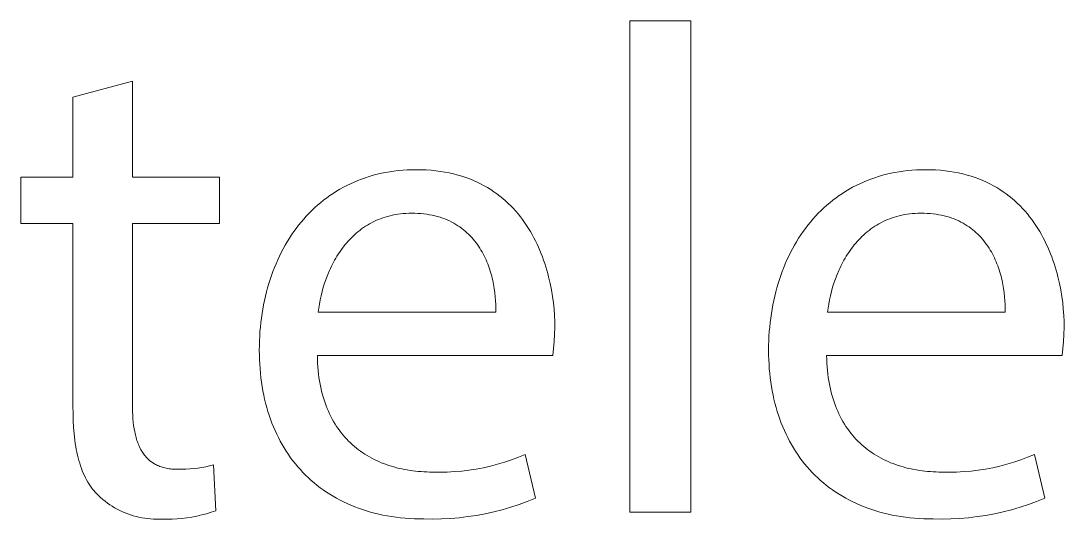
# Model space of a CAD drawing. Header units: millimetres. Extents: x 1102 to 5170, y 19 to 2862.
# Drawn here: x 4693.8 to 4755.2, y 87.2 to 116.6 of the extents above; entities that cross this region are included whole.
import ezdxf

# ---------------------------------------------------------------- set-up
doc = ezdxf.new("R2010")
doc.units = ezdxf.units.MM
doc.header["$MEASUREMENT"] = 0
doc.layers.add('Domyślny', color=7, linetype='Continuous', true_color=0x000000)

msp = doc.modelspace()

# ---------------------------------------------------------------- linework, layer by layer
at = {"layer": 'Domyślny', "color": 18, "lineweight": 15, "true_color": 0x000000}
for p, q in [((4729.652, 116.577), (4733.242, 116.577)), ((4729.652, 87.655), (4729.652, 116.577)), ((4733.242, 116.577), (4733.242, 87.655)), ((4696.906, 112.093), (4700.401, 113.028)), ((4700.401, 113.028), (4700.401, 107.365)), ((4696.906, 107.365), (4696.906, 112.093)), ((4714.107, 107.342), (4714.337, 107.416)), ((4714.337, 107.416), (4714.569, 107.483)), ((4714.569, 107.483), (4714.806, 107.545)), ((4714.806, 107.545), (4715.046, 107.601)), ((4715.046, 107.601), (4715.29, 107.65)), ((4715.29, 107.65), (4715.537, 107.693)), ((4715.537, 107.693), (4715.787, 107.73)), ((4715.787, 107.73), (4716.041, 107.76)), ((4716.041, 107.76), (4716.299, 107.783)), ((4716.299, 107.783), (4716.56, 107.8)), ((4716.56, 107.8), (4716.824, 107.81)), ((4716.824, 107.81), (4717.092, 107.814)), ((4717.092, 107.814), (4717.39, 107.81)), ((4717.39, 107.81), (4717.682, 107.797)), ((4717.682, 107.797), (4717.967, 107.777)), ((4717.967, 107.777), (4718.246, 107.749)), ((4718.246, 107.749), (4718.517, 107.714)), ((4718.517, 107.714), (4718.783, 107.671)), ((4718.783, 107.671), (4719.041, 107.621)), ((4719.041, 107.621), (4719.293, 107.563)), ((4719.293, 107.563), (4719.539, 107.499)), ((4719.539, 107.499), (4719.778, 107.428)), ((4719.778, 107.428), (4720.012, 107.351)), ((4744.059, 107.342), (4744.288, 107.416)), ((4744.288, 107.416), (4744.521, 107.483)), ((4744.521, 107.483), (4744.758, 107.545)), ((4744.758, 107.545), (4744.998, 107.601)), ((4744.998, 107.601), (4745.241, 107.65)), ((4745.241, 107.65), (4745.489, 107.693)), ((4745.489, 107.693), (4745.739, 107.73)), ((4745.739, 107.73), (4745.993, 107.76)), ((4745.993, 107.76), (4746.251, 107.783)), ((4746.251, 107.783), (4746.512, 107.8)), ((4746.512, 107.8), (4746.776, 107.81)), ((4746.776, 107.81), (4747.043, 107.814)), ((4747.043, 107.814), (4747.342, 107.81)), ((4747.342, 107.81), (4747.634, 107.797)), ((4747.634, 107.797), (4747.919, 107.777)), ((4747.919, 107.777), (4748.198, 107.749)), ((4748.198, 107.749), (4748.469, 107.714)), ((4748.469, 107.714), (4748.734, 107.671)), ((4748.734, 107.671), (4748.993, 107.621)), ((4748.993, 107.621), (4749.245, 107.563)), ((4749.245, 107.563), (4749.491, 107.499)), ((4749.491, 107.499), (4749.73, 107.428)), ((4749.73, 107.428), (4749.963, 107.351)), ((4693.844, 104.642), (4693.844, 107.365)), ((4693.844, 107.365), (4696.906, 107.365)), ((4700.401, 107.365), (4705.535, 107.365)), ((4705.535, 107.365), (4705.535, 104.642)), ((4712.606, 106.664), (4712.809, 106.778)), ((4712.809, 106.778), (4713.016, 106.886)), ((4713.016, 106.886), (4713.227, 106.988)), ((4713.227, 106.988), (4713.441, 107.085)), ((4713.441, 107.085), (4713.66, 107.177)), ((4713.66, 107.177), (4713.882, 107.262)), ((4713.882, 107.262), (4714.107, 107.342)), ((4720.012, 107.351), (4720.239, 107.267)), ((4720.239, 107.267), (4720.459, 107.177)), ((4720.459, 107.177), (4720.674, 107.082)), ((4720.674, 107.082), (4720.883, 106.98)), ((4720.883, 106.98), (4721.086, 106.872)), ((4721.086, 106.872), (4721.283, 106.76)), ((4721.283, 106.76), (4721.475, 106.641)), ((4742.558, 106.664), (4742.761, 106.778)), ((4742.761, 106.778), (4742.968, 106.886)), ((4742.968, 106.886), (4743.179, 106.988)), ((4743.179, 106.988), (4743.393, 107.085)), ((4743.393, 107.085), (4743.612, 107.177)), ((4743.612, 107.177), (4743.833, 107.262)), ((4743.833, 107.262), (4744.059, 107.342)), ((4749.963, 107.351), (4750.19, 107.267)), ((4750.19, 107.267), (4750.411, 107.177)), ((4750.411, 107.177), (4750.626, 107.082)), ((4750.626, 107.082), (4750.835, 106.98)), ((4750.835, 106.98), (4751.038, 106.872)), ((4751.038, 106.872), (4751.235, 106.76)), ((4751.235, 106.76), (4751.426, 106.641)), ((4711.648, 106.017), (4711.832, 106.157)), ((4711.832, 106.157), (4712.02, 106.291)), ((4712.02, 106.291), (4712.211, 106.421)), ((4712.211, 106.421), (4712.407, 106.545)), ((4712.407, 106.545), (4712.606, 106.664)), ((4721.475, 106.641), (4721.66, 106.518)), ((4721.66, 106.518), (4721.84, 106.39)), ((4721.84, 106.39), (4722.015, 106.257)), ((4722.015, 106.257), (4722.184, 106.119)), ((4741.6, 106.017), (4741.784, 106.157)), ((4741.784, 106.157), (4741.972, 106.291)), ((4741.972, 106.291), (4742.163, 106.421)), ((4742.163, 106.421), (4742.359, 106.545)), ((4742.359, 106.545), (4742.558, 106.664)), ((4751.426, 106.641), (4751.612, 106.518)), ((4751.612, 106.518), (4751.792, 106.39)), ((4751.792, 106.39), (4751.967, 106.257)), ((4751.967, 106.257), (4752.136, 106.119)), ((4710.954, 105.409), (4711.121, 105.568)), ((4711.121, 105.568), (4711.293, 105.723)), ((4711.293, 105.723), (4711.469, 105.872)), ((4711.469, 105.872), (4711.648, 106.017)), ((4722.184, 106.119), (4722.347, 105.978)), ((4722.347, 105.978), (4722.506, 105.831)), ((4722.506, 105.831), (4722.659, 105.681)), ((4722.659, 105.681), (4722.806, 105.527)), ((4740.906, 105.409), (4741.073, 105.568)), ((4741.073, 105.568), (4741.245, 105.723)), ((4741.245, 105.723), (4741.421, 105.872)), ((4741.421, 105.872), (4741.6, 106.017)), ((4752.136, 106.119), (4752.299, 105.978)), ((4752.299, 105.978), (4752.457, 105.831)), ((4752.457, 105.831), (4752.61, 105.681)), ((4752.61, 105.681), (4752.758, 105.527)), ((4710.476, 104.904), (4710.631, 105.077)), ((4710.631, 105.077), (4710.79, 105.245)), ((4710.79, 105.245), (4710.954, 105.409)), ((4714.989, 104.929), (4714.855, 104.876)), ((4715.126, 104.979), (4714.989, 104.929)), ((4715.266, 105.025), (4715.126, 104.979)), ((4715.408, 105.067), (4715.266, 105.025)), ((4715.554, 105.105), (4715.408, 105.067)), ((4715.702, 105.139), (4715.554, 105.105)), ((4715.853, 105.169), (4715.702, 105.139)), ((4716.007, 105.194), (4715.853, 105.169)), ((4716.164, 105.215), (4716.007, 105.194)), ((4716.323, 105.232), (4716.164, 105.215)), ((4716.486, 105.244), (4716.323, 105.232)), ((4716.652, 105.251), (4716.486, 105.244)), ((4716.821, 105.253), (4716.652, 105.251)), ((4717.008, 105.251), (4716.821, 105.253)), ((4717.19, 105.243), (4717.008, 105.251)), ((4717.368, 105.23), (4717.19, 105.243)), ((4717.542, 105.213), (4717.368, 105.23)), ((4717.712, 105.191), (4717.542, 105.213)), ((4717.877, 105.164), (4717.712, 105.191)), ((4718.038, 105.132), (4717.877, 105.164)), ((4718.195, 105.096), (4718.038, 105.132)), ((4718.348, 105.056), (4718.195, 105.096)), ((4718.496, 105.012), (4718.348, 105.056)), ((4718.641, 104.963), (4718.496, 105.012)), ((4718.782, 104.911), (4718.641, 104.963)), ((4722.806, 105.527), (4722.949, 105.369)), ((4722.949, 105.369), (4723.086, 105.208)), ((4723.086, 105.208), (4723.219, 105.043)), ((4723.219, 105.043), (4723.347, 104.875)), ((4740.428, 104.904), (4740.583, 105.077)), ((4740.583, 105.077), (4740.742, 105.245)), ((4740.742, 105.245), (4740.906, 105.409)), ((4744.941, 104.929), (4744.807, 104.876)), ((4745.078, 104.979), (4744.941, 104.929)), ((4745.218, 105.025), (4745.078, 104.979)), ((4745.36, 105.067), (4745.218, 105.025)), ((4745.505, 105.105), (4745.36, 105.067)), ((4745.654, 105.139), (4745.505, 105.105)), ((4745.805, 105.169), (4745.654, 105.139)), ((4745.959, 105.194), (4745.805, 105.169)), ((4746.116, 105.215), (4745.959, 105.194)), ((4746.275, 105.232), (4746.116, 105.215)), ((4746.438, 105.244), (4746.275, 105.232)), ((4746.604, 105.251), (4746.438, 105.244)), ((4746.772, 105.253), (4746.604, 105.251)), ((4746.959, 105.251), (4746.772, 105.253)), ((4747.142, 105.243), (4746.959, 105.251)), ((4747.32, 105.23), (4747.142, 105.243)), ((4747.494, 105.213), (4747.32, 105.23)), ((4747.664, 105.191), (4747.494, 105.213)), ((4747.829, 105.164), (4747.664, 105.191)), ((4747.99, 105.132), (4747.829, 105.164)), ((4748.147, 105.096), (4747.99, 105.132)), ((4748.3, 105.056), (4748.147, 105.096)), ((4748.448, 105.012), (4748.3, 105.056)), ((4748.593, 104.963), (4748.448, 105.012)), ((4748.734, 104.911), (4748.593, 104.963)), ((4752.758, 105.527), (4752.901, 105.369)), ((4752.901, 105.369), (4753.038, 105.208)), ((4753.038, 105.208), (4753.171, 105.043)), ((4753.171, 105.043), (4753.298, 104.875)), ((4696.906, 104.642), (4693.844, 104.642)), ((4696.906, 93.886), (4696.906, 104.642)), ((4705.535, 104.642), (4700.401, 104.642)), ((4700.401, 104.642), (4700.401, 94.008)), ((4709.897, 104.169), (4710.036, 104.359)), ((4710.036, 104.359), (4710.178, 104.545)), ((4710.178, 104.545), (4710.325, 104.727)), ((4710.325, 104.727), (4710.476, 104.904)), ((4713.882, 104.324), (4713.772, 104.242)), ((4713.994, 104.404), (4713.882, 104.324)), ((4714.109, 104.481), (4713.994, 104.404)), ((4714.226, 104.555), (4714.109, 104.481)), ((4714.347, 104.626), (4714.226, 104.555)), ((4714.47, 104.694), (4714.347, 104.626)), ((4714.596, 104.758), (4714.47, 104.694)), ((4714.724, 104.819), (4714.596, 104.758)), ((4714.855, 104.876), (4714.724, 104.819)), ((4718.919, 104.854), (4718.782, 104.911)), ((4719.052, 104.794), (4718.919, 104.854)), ((4719.181, 104.731), (4719.052, 104.794)), ((4719.306, 104.663), (4719.181, 104.731)), ((4719.428, 104.593), (4719.306, 104.663)), ((4719.545, 104.518), (4719.428, 104.593)), ((4719.66, 104.441), (4719.545, 104.518)), ((4719.77, 104.361), (4719.66, 104.441)), ((4719.877, 104.277), (4719.77, 104.361)), ((4723.347, 104.875), (4723.469, 104.704)), ((4723.469, 104.704), (4723.587, 104.53)), ((4723.587, 104.53), (4723.7, 104.354)), ((4723.7, 104.354), (4723.809, 104.175)), ((4739.849, 104.169), (4739.987, 104.359)), ((4739.987, 104.359), (4740.13, 104.545)), ((4740.13, 104.545), (4740.277, 104.727)), ((4740.277, 104.727), (4740.428, 104.904)), ((4743.834, 104.324), (4743.724, 104.242)), ((4743.946, 104.404), (4743.834, 104.324)), ((4744.061, 104.481), (4743.946, 104.404)), ((4744.178, 104.555), (4744.061, 104.481)), ((4744.299, 104.626), (4744.178, 104.555)), ((4744.422, 104.694), (4744.299, 104.626)), ((4744.547, 104.758), (4744.422, 104.694)), ((4744.676, 104.819), (4744.547, 104.758)), ((4744.807, 104.876), (4744.676, 104.819)), ((4748.871, 104.854), (4748.734, 104.911)), ((4749.003, 104.794), (4748.871, 104.854)), ((4749.133, 104.731), (4749.003, 104.794)), ((4749.258, 104.663), (4749.133, 104.731)), ((4749.379, 104.593), (4749.258, 104.663)), ((4749.497, 104.518), (4749.379, 104.593)), ((4749.612, 104.441), (4749.497, 104.518)), ((4749.722, 104.361), (4749.612, 104.441)), ((4749.829, 104.277), (4749.722, 104.361)), ((4753.298, 104.875), (4753.421, 104.704)), ((4753.421, 104.704), (4753.539, 104.53)), ((4753.539, 104.53), (4753.652, 104.354)), ((4753.652, 104.354), (4753.761, 104.175)), ((4709.508, 103.574), (4709.634, 103.776)), ((4709.634, 103.776), (4709.763, 103.975)), ((4709.763, 103.975), (4709.897, 104.169)), ((4713.263, 103.787), (4713.169, 103.689)), ((4713.36, 103.883), (4713.263, 103.787)), ((4713.459, 103.977), (4713.36, 103.883)), ((4713.561, 104.068), (4713.459, 103.977)), ((4713.665, 104.156), (4713.561, 104.068)), ((4713.772, 104.242), (4713.665, 104.156)), ((4719.981, 104.191), (4719.877, 104.277)), ((4720.081, 104.102), (4719.981, 104.191)), ((4720.178, 104.01), (4720.081, 104.102)), ((4720.271, 103.916), (4720.178, 104.01)), ((4720.361, 103.819), (4720.271, 103.916)), ((4720.448, 103.72), (4720.361, 103.819)), ((4720.531, 103.619), (4720.448, 103.72)), ((4723.809, 104.175), (4723.913, 103.994)), ((4723.913, 103.994), (4724.012, 103.811)), ((4724.012, 103.811), (4724.107, 103.625)), ((4739.46, 103.574), (4739.585, 103.776)), ((4739.585, 103.776), (4739.715, 103.975)), ((4739.715, 103.975), (4739.849, 104.169)), ((4743.215, 103.787), (4743.121, 103.689)), ((4743.311, 103.883), (4743.215, 103.787)), ((4743.411, 103.977), (4743.311, 103.883)), ((4743.513, 104.068), (4743.411, 103.977)), ((4743.617, 104.156), (4743.513, 104.068)), ((4743.724, 104.242), (4743.617, 104.156)), ((4749.933, 104.191), (4749.829, 104.277)), ((4750.033, 104.102), (4749.933, 104.191)), ((4750.13, 104.01), (4750.033, 104.102)), ((4750.223, 103.916), (4750.13, 104.01)), ((4750.313, 103.819), (4750.223, 103.916)), ((4750.4, 103.72), (4750.313, 103.819)), ((4750.483, 103.619), (4750.4, 103.72)), ((4753.761, 104.175), (4753.865, 103.994)), ((4753.865, 103.994), (4753.964, 103.811)), ((4753.964, 103.811), (4754.059, 103.625)), ((4709.159, 102.944), (4709.271, 103.158)), ((4709.271, 103.158), (4709.387, 103.368)), ((4709.387, 103.368), (4709.508, 103.574)), ((4712.736, 103.167), (4712.657, 103.057)), ((4712.818, 103.276), (4712.736, 103.167)), ((4712.902, 103.382), (4712.818, 103.276)), ((4712.988, 103.486), (4712.902, 103.382)), ((4713.077, 103.589), (4712.988, 103.486)), ((4713.169, 103.689), (4713.077, 103.589)), ((4720.612, 103.516), (4720.531, 103.619)), ((4720.689, 103.411), (4720.612, 103.516)), ((4720.763, 103.303), (4720.689, 103.411)), ((4720.834, 103.194), (4720.763, 103.303)), ((4720.902, 103.084), (4720.834, 103.194)), ((4720.967, 102.971), (4720.902, 103.084)), ((4724.107, 103.625), (4724.198, 103.438)), ((4724.198, 103.438), (4724.284, 103.25)), ((4724.284, 103.25), (4724.367, 103.06)), ((4739.11, 102.944), (4739.223, 103.158)), ((4739.223, 103.158), (4739.339, 103.368)), ((4739.339, 103.368), (4739.46, 103.574)), ((4742.688, 103.167), (4742.609, 103.057)), ((4742.769, 103.276), (4742.688, 103.167)), ((4742.853, 103.382), (4742.769, 103.276)), ((4742.94, 103.486), (4742.853, 103.382)), ((4743.029, 103.589), (4742.94, 103.486)), ((4743.121, 103.689), (4743.029, 103.589)), ((4750.563, 103.516), (4750.483, 103.619)), ((4750.641, 103.411), (4750.563, 103.516)), ((4750.715, 103.303), (4750.641, 103.411)), ((4750.786, 103.194), (4750.715, 103.303)), ((4750.854, 103.084), (4750.786, 103.194)), ((4750.919, 102.971), (4750.854, 103.084)), ((4754.059, 103.625), (4754.15, 103.438)), ((4754.15, 103.438), (4754.236, 103.25)), ((4754.236, 103.25), (4754.318, 103.06)), ((4708.849, 102.281), (4708.948, 102.506)), ((4708.948, 102.506), (4709.051, 102.727)), ((4709.051, 102.727), (4709.159, 102.944)), ((4712.297, 102.485), (4712.232, 102.367)), ((4712.364, 102.602), (4712.297, 102.485)), ((4712.434, 102.718), (4712.364, 102.602)), ((4712.506, 102.833), (4712.434, 102.718)), ((4712.58, 102.946), (4712.506, 102.833)), ((4712.657, 103.057), (4712.58, 102.946)), ((4721.029, 102.858), (4720.967, 102.971)), ((4721.088, 102.743), (4721.029, 102.858)), ((4721.145, 102.626), (4721.088, 102.743)), ((4721.199, 102.509), (4721.145, 102.626)), ((4721.25, 102.391), (4721.199, 102.509)), ((4724.367, 103.06), (4724.444, 102.869)), ((4724.444, 102.869), (4724.518, 102.676)), ((4724.518, 102.676), (4724.588, 102.483)), ((4724.588, 102.483), (4724.654, 102.289)), ((4738.801, 102.281), (4738.9, 102.506)), ((4738.9, 102.506), (4739.003, 102.727)), ((4739.003, 102.727), (4739.11, 102.944)), ((4742.249, 102.485), (4742.184, 102.367)), ((4742.316, 102.602), (4742.249, 102.485)), ((4742.385, 102.718), (4742.316, 102.602)), ((4742.457, 102.833), (4742.385, 102.718)), ((4742.532, 102.946), (4742.457, 102.833)), ((4742.609, 103.057), (4742.532, 102.946)), ((4750.981, 102.858), (4750.919, 102.971)), ((4751.04, 102.743), (4750.981, 102.858)), ((4751.097, 102.626), (4751.04, 102.743)), ((4751.151, 102.509), (4751.097, 102.626)), ((4751.202, 102.391), (4751.151, 102.509)), ((4754.318, 103.06), (4754.396, 102.869)), ((4754.396, 102.869), (4754.47, 102.676)), ((4754.47, 102.676), (4754.54, 102.483)), ((4754.54, 102.483), (4754.606, 102.289)), ((4708.665, 101.822), (4708.755, 102.053)), ((4708.755, 102.053), (4708.849, 102.281)), ((4711.995, 101.884), (4711.891, 101.638)), ((4712.051, 102.006), (4711.995, 101.884)), ((4712.109, 102.127), (4712.051, 102.006)), ((4712.169, 102.247), (4712.109, 102.127)), ((4712.232, 102.367), (4712.169, 102.247)), ((4721.298, 102.272), (4721.25, 102.391)), ((4721.344, 102.151), (4721.298, 102.272)), ((4721.387, 102.031), (4721.344, 102.151)), ((4721.428, 101.91), (4721.387, 102.031)), ((4721.466, 101.788), (4721.428, 101.91)), ((4724.654, 102.289), (4724.716, 102.095)), ((4724.716, 102.095), (4724.774, 101.9)), ((4724.774, 101.9), (4724.829, 101.705)), ((4738.617, 101.822), (4738.707, 102.053)), ((4738.707, 102.053), (4738.801, 102.281)), ((4741.947, 101.884), (4741.843, 101.638)), ((4742.003, 102.006), (4741.947, 101.884)), ((4742.061, 102.127), (4742.003, 102.006)), ((4742.121, 102.247), (4742.061, 102.127)), ((4742.184, 102.367), (4742.121, 102.247)), ((4751.25, 102.272), (4751.202, 102.391)), ((4751.296, 102.151), (4751.25, 102.272)), ((4751.339, 102.031), (4751.296, 102.151)), ((4751.38, 101.91), (4751.339, 102.031)), ((4751.418, 101.788), (4751.38, 101.91)), ((4754.606, 102.289), (4754.668, 102.095)), ((4754.668, 102.095), (4754.726, 101.9)), ((4754.726, 101.9), (4754.78, 101.705)), ((4708.424, 101.109), (4708.5, 101.35)), ((4708.5, 101.35), (4708.58, 101.588)), ((4708.58, 101.588), (4708.665, 101.822)), ((4711.795, 101.39), (4711.708, 101.141)), ((4711.891, 101.638), (4711.795, 101.39)), ((4721.502, 101.666), (4721.466, 101.788)), ((4721.535, 101.543), (4721.502, 101.666)), ((4721.566, 101.421), (4721.535, 101.543)), ((4721.595, 101.299), (4721.566, 101.421)), ((4721.645, 101.054), (4721.595, 101.299)), ((4724.829, 101.705), (4724.879, 101.51)), ((4724.879, 101.51), (4724.97, 101.121)), ((4738.376, 101.109), (4738.452, 101.35)), ((4738.452, 101.35), (4738.532, 101.588)), ((4738.532, 101.588), (4738.617, 101.822)), ((4741.747, 101.39), (4741.66, 101.141)), ((4741.843, 101.638), (4741.747, 101.39)), ((4751.453, 101.666), (4751.418, 101.788)), ((4751.487, 101.543), (4751.453, 101.666)), ((4751.518, 101.421), (4751.487, 101.543)), ((4751.546, 101.299), (4751.518, 101.421)), ((4751.597, 101.054), (4751.546, 101.299)), ((4754.78, 101.705), (4754.831, 101.51)), ((4754.831, 101.51), (4754.922, 101.121)), ((4708.287, 100.619), (4708.353, 100.866)), ((4708.353, 100.866), (4708.424, 101.109)), ((4711.56, 100.642), (4711.499, 100.394)), ((4711.63, 100.891), (4711.56, 100.642)), ((4711.708, 101.141), (4711.63, 100.891)), ((4721.687, 100.811), (4721.645, 101.054)), ((4721.721, 100.57), (4721.687, 100.811)), ((4724.97, 101.121), (4725.047, 100.734)), ((4725.047, 100.734), (4725.11, 100.35)), ((4738.239, 100.619), (4738.305, 100.866)), ((4738.305, 100.866), (4738.376, 101.109)), ((4741.512, 100.642), (4741.451, 100.394)), ((4741.582, 100.891), (4741.512, 100.642)), ((4741.66, 101.141), (4741.582, 100.891)), ((4751.639, 100.811), (4751.597, 101.054)), ((4751.673, 100.57), (4751.639, 100.811)), ((4754.922, 101.121), (4754.999, 100.734)), ((4754.999, 100.734), (4755.062, 100.35)), ((4708.117, 99.862), (4708.169, 100.117)), ((4708.169, 100.117), (4708.225, 100.369)), ((4708.225, 100.369), (4708.287, 100.619)), ((4711.446, 100.148), (4711.401, 99.904)), ((4711.499, 100.394), (4711.446, 100.148)), ((4721.747, 100.332), (4721.721, 100.57)), ((4721.765, 100.098), (4721.747, 100.332)), ((4721.776, 99.869), (4721.765, 100.098)), ((4725.11, 100.35), (4725.161, 99.971)), ((4738.068, 99.862), (4738.12, 100.117)), ((4738.12, 100.117), (4738.177, 100.369)), ((4738.177, 100.369), (4738.239, 100.619)), ((4741.397, 100.148), (4741.352, 99.904)), ((4741.451, 100.394), (4741.397, 100.148)), ((4751.699, 100.332), (4751.673, 100.57)), ((4751.717, 100.098), (4751.699, 100.332)), ((4751.728, 99.869), (4751.717, 100.098)), ((4755.062, 100.35), (4755.113, 99.971)), ((4708.027, 99.344), (4708.069, 99.604)), ((4708.069, 99.604), (4708.117, 99.862)), ((4711.363, 99.664), (4711.334, 99.428)), ((4711.334, 99.428), (4721.779, 99.428)), ((4711.401, 99.904), (4711.363, 99.664)), ((4721.781, 99.645), (4721.776, 99.869)), ((4721.779, 99.428), (4721.781, 99.645)), ((4725.161, 99.971), (4725.199, 99.599)), ((4725.199, 99.599), (4725.226, 99.234)), ((4737.979, 99.344), (4738.021, 99.604)), ((4738.021, 99.604), (4738.068, 99.862)), ((4741.315, 99.664), (4741.286, 99.428)), ((4741.286, 99.428), (4751.731, 99.428)), ((4741.352, 99.904), (4741.315, 99.664)), ((4751.733, 99.645), (4751.728, 99.869)), ((4751.731, 99.428), (4751.733, 99.645)), ((4755.113, 99.971), (4755.151, 99.599)), ((4755.151, 99.599), (4755.178, 99.234)), ((4707.929, 98.549), (4707.957, 98.816)), ((4707.957, 98.816), (4707.99, 99.081)), ((4707.99, 99.081), (4708.027, 99.344)), ((4725.226, 99.234), (4725.242, 98.879)), ((4725.242, 98.879), (4725.247, 98.534)), ((4737.881, 98.549), (4737.909, 98.816)), ((4737.909, 98.816), (4737.941, 99.081)), ((4737.941, 99.081), (4737.979, 99.344)), ((4755.178, 99.234), (4755.193, 98.879)), ((4755.193, 98.879), (4755.199, 98.534)), ((4707.889, 98.007), (4707.907, 98.279)), ((4707.907, 98.279), (4707.929, 98.549)), ((4725.247, 98.534), (4725.236, 98.116)), ((4737.841, 98.007), (4737.859, 98.279)), ((4737.859, 98.279), (4737.881, 98.549)), ((4755.199, 98.534), (4755.188, 98.116)), ((4707.869, 97.457), (4707.876, 97.733)), ((4707.876, 97.733), (4707.889, 98.007)), ((4725.212, 97.699), (4725.175, 97.283)), ((4725.236, 98.116), (4725.212, 97.699)), ((4737.821, 97.457), (4737.828, 97.733)), ((4737.828, 97.733), (4737.841, 98.007)), ((4755.164, 97.699), (4755.127, 97.283)), ((4755.188, 98.116), (4755.164, 97.699)), ((4707.866, 97.18), (4707.869, 97.457)), ((4707.869, 96.903), (4707.866, 97.18)), ((4725.175, 97.283), (4725.125, 96.868)), ((4737.818, 97.18), (4737.821, 97.457)), ((4737.821, 96.903), (4737.818, 97.18)), ((4755.127, 97.283), (4755.077, 96.868)), ((4707.877, 96.629), (4707.869, 96.903)), ((4707.89, 96.358), (4707.877, 96.629)), ((4707.908, 96.09), (4707.89, 96.358)), ((4711.28, 96.868), (4711.285, 96.643)), ((4725.125, 96.868), (4711.28, 96.868)), ((4711.285, 96.643), (4711.295, 96.422)), ((4711.295, 96.422), (4711.309, 96.205)), ((4737.829, 96.629), (4737.821, 96.903)), ((4737.842, 96.358), (4737.829, 96.629)), ((4737.86, 96.09), (4737.842, 96.358)), ((4741.232, 96.868), (4741.237, 96.643)), ((4755.077, 96.868), (4741.232, 96.868)), ((4741.237, 96.643), (4741.247, 96.422)), ((4741.247, 96.422), (4741.261, 96.205)), ((4707.932, 95.825), (4707.908, 96.09)), ((4707.961, 95.564), (4707.932, 95.825)), ((4711.309, 96.205), (4711.328, 95.992)), ((4711.328, 95.992), (4711.35, 95.783)), ((4711.35, 95.783), (4711.377, 95.578)), ((4737.884, 95.825), (4737.86, 96.09)), ((4737.912, 95.564), (4737.884, 95.825)), ((4741.261, 96.205), (4741.279, 95.992)), ((4741.279, 95.992), (4741.302, 95.783)), ((4741.302, 95.783), (4741.329, 95.578)), ((4707.994, 95.305), (4707.961, 95.564)), ((4708.033, 95.049), (4707.994, 95.305)), ((4711.377, 95.578), (4711.408, 95.378)), ((4711.408, 95.378), (4711.443, 95.181)), ((4711.443, 95.181), (4711.482, 94.988)), ((4737.946, 95.305), (4737.912, 95.564)), ((4737.985, 95.049), (4737.946, 95.305)), ((4741.329, 95.578), (4741.36, 95.378)), ((4741.36, 95.378), (4741.395, 95.181)), ((4741.395, 95.181), (4741.433, 94.988)), ((4708.078, 94.797), (4708.033, 95.049)), ((4708.127, 94.548), (4708.078, 94.797)), ((4708.181, 94.302), (4708.127, 94.548)), ((4711.482, 94.988), (4711.524, 94.8)), ((4711.524, 94.8), (4711.571, 94.615)), ((4711.571, 94.615), (4711.621, 94.434)), ((4738.029, 94.797), (4737.985, 95.049)), ((4738.079, 94.548), (4738.029, 94.797)), ((4738.133, 94.302), (4738.079, 94.548)), ((4741.433, 94.988), (4741.476, 94.8)), ((4741.476, 94.8), (4741.523, 94.615)), ((4741.523, 94.615), (4741.573, 94.434)), ((4696.91, 93.459), (4696.906, 93.886)), ((4700.401, 94.008), (4700.403, 93.783)), ((4708.24, 94.06), (4708.181, 94.302)), ((4708.304, 93.821), (4708.24, 94.06)), ((4711.621, 94.434), (4711.676, 94.258)), ((4711.676, 94.258), (4711.734, 94.085)), ((4711.734, 94.085), (4711.795, 93.916)), ((4711.795, 93.916), (4711.86, 93.751)), ((4738.192, 94.06), (4738.133, 94.302)), ((4738.256, 93.821), (4738.192, 94.06)), ((4741.573, 94.434), (4741.627, 94.258)), ((4741.627, 94.258), (4741.685, 94.085)), ((4741.685, 94.085), (4741.747, 93.916)), ((4741.747, 93.916), (4741.812, 93.751)), ((4696.923, 93.044), (4696.91, 93.459)), ((4700.403, 93.783), (4700.409, 93.563)), ((4700.409, 93.563), (4700.419, 93.35)), ((4700.419, 93.35), (4700.434, 93.143)), ((4708.373, 93.585), (4708.304, 93.821)), ((4708.447, 93.353), (4708.373, 93.585)), ((4708.526, 93.125), (4708.447, 93.353)), ((4711.86, 93.751), (4711.929, 93.59)), ((4711.929, 93.59), (4712.001, 93.432)), ((4712.001, 93.432), (4712.076, 93.279)), ((4712.076, 93.279), (4712.155, 93.129)), ((4738.325, 93.585), (4738.256, 93.821)), ((4738.399, 93.353), (4738.325, 93.585)), ((4738.478, 93.125), (4738.399, 93.353)), ((4741.812, 93.751), (4741.881, 93.59)), ((4741.881, 93.59), (4741.953, 93.432)), ((4741.953, 93.432), (4742.028, 93.279)), ((4742.028, 93.279), (4742.107, 93.129)), ((4696.946, 92.643), (4696.923, 93.044)), ((4700.434, 93.143), (4700.454, 92.943)), ((4700.454, 92.943), (4700.477, 92.749)), ((4700.477, 92.749), (4700.506, 92.561)), ((4708.61, 92.9), (4708.526, 93.125)), ((4708.699, 92.679), (4708.61, 92.9)), ((4708.792, 92.461), (4708.699, 92.679)), ((4712.155, 93.129), (4712.237, 92.983)), ((4712.237, 92.983), (4712.323, 92.841)), ((4712.323, 92.841), (4712.411, 92.703)), ((4712.411, 92.703), (4712.503, 92.568)), ((4738.562, 92.9), (4738.478, 93.125)), ((4738.65, 92.679), (4738.562, 92.9)), ((4738.744, 92.461), (4738.65, 92.679)), ((4742.107, 93.129), (4742.189, 92.983)), ((4742.189, 92.983), (4742.274, 92.841)), ((4742.274, 92.841), (4742.363, 92.703)), ((4742.363, 92.703), (4742.455, 92.568)), ((4696.979, 92.255), (4696.946, 92.643)), ((4697.021, 91.882), (4696.979, 92.255)), ((4700.506, 92.561), (4700.54, 92.381)), ((4700.54, 92.381), (4700.558, 92.293)), ((4700.558, 92.293), (4700.578, 92.206)), ((4700.578, 92.206), (4700.599, 92.122)), ((4700.599, 92.122), (4700.622, 92.039)), ((4700.622, 92.039), (4700.645, 91.957)), ((4708.89, 92.247), (4708.792, 92.461)), ((4708.993, 92.037), (4708.89, 92.247)), ((4709.101, 91.831), (4708.993, 92.037)), ((4712.503, 92.568), (4712.597, 92.437)), ((4712.597, 92.437), (4712.695, 92.31)), ((4712.695, 92.31), (4712.796, 92.186)), ((4712.796, 92.186), (4712.899, 92.066)), ((4712.899, 92.066), (4713.006, 91.95)), ((4738.842, 92.247), (4738.744, 92.461)), ((4738.945, 92.037), (4738.842, 92.247)), ((4739.053, 91.831), (4738.945, 92.037)), ((4742.455, 92.568), (4742.549, 92.437)), ((4742.549, 92.437), (4742.647, 92.31)), ((4742.647, 92.31), (4742.748, 92.186)), ((4742.748, 92.186), (4742.851, 92.066)), ((4742.851, 92.066), (4742.957, 91.95)), ((4697.047, 91.7), (4697.021, 91.882)), ((4697.075, 91.522), (4697.047, 91.7)), ((4697.106, 91.348), (4697.075, 91.522)), ((4700.645, 91.957), (4700.67, 91.878)), ((4700.67, 91.878), (4700.697, 91.8)), ((4700.697, 91.8), (4700.724, 91.724)), ((4700.724, 91.724), (4700.753, 91.649)), ((4700.753, 91.649), (4700.784, 91.576)), ((4700.784, 91.576), (4700.815, 91.506)), ((4700.815, 91.506), (4700.848, 91.436)), ((4700.848, 91.436), (4700.883, 91.369)), ((4709.214, 91.629), (4709.101, 91.831)), ((4709.331, 91.43), (4709.214, 91.629)), ((4709.452, 91.236), (4709.331, 91.43)), ((4713.006, 91.95), (4713.115, 91.837)), ((4713.115, 91.837), (4713.226, 91.728)), ((4713.226, 91.728), (4713.341, 91.622)), ((4713.341, 91.622), (4713.458, 91.52)), ((4713.458, 91.52), (4713.577, 91.421)), ((4713.577, 91.421), (4713.699, 91.326)), ((4739.165, 91.629), (4739.053, 91.831)), ((4739.283, 91.43), (4739.165, 91.629)), ((4739.404, 91.236), (4739.283, 91.43)), ((4742.957, 91.95), (4743.066, 91.837)), ((4743.066, 91.837), (4743.178, 91.728)), ((4743.178, 91.728), (4743.293, 91.622)), ((4743.293, 91.622), (4743.41, 91.52)), ((4743.41, 91.52), (4743.529, 91.421)), ((4743.529, 91.421), (4743.651, 91.326)), ((4697.139, 91.177), (4697.106, 91.348)), ((4697.176, 91.01), (4697.139, 91.177)), ((4697.215, 90.847), (4697.176, 91.01)), ((4697.258, 90.687), (4697.215, 90.847)), ((4700.883, 91.369), (4700.919, 91.303)), ((4700.919, 91.303), (4700.956, 91.239)), ((4700.956, 91.239), (4700.995, 91.177)), ((4700.995, 91.177), (4701.035, 91.117)), ((4701.035, 91.117), (4701.077, 91.058)), ((4701.077, 91.058), (4701.12, 91.001)), ((4701.12, 91.001), (4701.165, 90.946)), ((4701.165, 90.946), (4701.211, 90.893)), ((4701.211, 90.893), (4701.259, 90.842)), ((4701.259, 90.842), (4701.308, 90.792)), ((4709.579, 91.045), (4709.452, 91.236)), ((4709.71, 90.859), (4709.579, 91.045)), ((4709.846, 90.677), (4709.71, 90.859)), ((4713.699, 91.326), (4713.824, 91.235)), ((4713.824, 91.235), (4713.951, 91.147)), ((4713.951, 91.147), (4714.08, 91.062)), ((4714.08, 91.062), (4714.211, 90.981)), ((4714.211, 90.981), (4714.345, 90.903)), ((4714.345, 90.903), (4714.48, 90.829)), ((4714.48, 90.829), (4714.618, 90.758)), ((4722.699, 90.73), (4723.102, 90.88)), ((4723.102, 90.88), (4723.499, 91.043)), ((4723.499, 91.043), (4724.109, 88.469)), ((4739.531, 91.045), (4739.404, 91.236)), ((4739.662, 90.859), (4739.531, 91.045)), ((4739.797, 90.677), (4739.662, 90.859)), ((4743.651, 91.326), (4743.776, 91.235)), ((4743.776, 91.235), (4743.902, 91.147)), ((4743.902, 91.147), (4744.032, 91.062)), ((4744.032, 91.062), (4744.163, 90.981)), ((4744.163, 90.981), (4744.296, 90.903)), ((4744.296, 90.903), (4744.432, 90.829)), ((4744.432, 90.829), (4744.57, 90.758)), ((4752.651, 90.73), (4753.053, 90.88)), ((4753.053, 90.88), (4753.451, 91.043)), ((4753.451, 91.043), (4754.061, 88.469)), ((4697.303, 90.531), (4697.258, 90.687)), ((4697.352, 90.379), (4697.303, 90.531)), ((4697.404, 90.23), (4697.352, 90.379)), ((4697.458, 90.085), (4697.404, 90.23)), ((4701.308, 90.792), (4701.359, 90.745)), ((4701.359, 90.745), (4701.385, 90.721)), ((4701.385, 90.721), (4701.411, 90.699)), ((4701.411, 90.699), (4701.438, 90.677)), ((4701.438, 90.677), (4701.465, 90.655)), ((4701.465, 90.655), (4701.493, 90.634)), ((4701.493, 90.634), (4701.521, 90.613)), ((4701.521, 90.613), (4701.55, 90.592)), ((4701.55, 90.592), (4701.578, 90.573)), ((4701.578, 90.573), (4701.608, 90.553)), ((4701.608, 90.553), (4701.637, 90.534)), ((4701.637, 90.534), (4701.667, 90.516)), ((4701.667, 90.516), (4701.698, 90.498)), ((4701.698, 90.498), (4701.76, 90.463)), ((4701.76, 90.463), (4701.824, 90.431)), ((4701.824, 90.431), (4701.889, 90.4)), ((4701.889, 90.4), (4701.956, 90.371)), ((4701.956, 90.371), (4702.025, 90.344)), ((4702.025, 90.344), (4702.096, 90.319)), ((4702.096, 90.319), (4702.168, 90.296)), ((4702.168, 90.296), (4702.242, 90.275)), ((4702.242, 90.275), (4702.318, 90.256)), ((4702.318, 90.256), (4702.396, 90.239)), ((4702.396, 90.239), (4702.475, 90.224)), ((4702.475, 90.224), (4702.557, 90.211)), ((4702.557, 90.211), (4702.64, 90.2)), ((4702.64, 90.2), (4702.725, 90.191)), ((4703.551, 90.18), (4703.785, 90.194)), ((4703.785, 90.194), (4704.019, 90.215)), ((4704.019, 90.215), (4704.251, 90.244)), ((4704.251, 90.244), (4704.483, 90.28)), ((4704.483, 90.28), (4704.713, 90.324)), ((4704.713, 90.324), (4704.942, 90.374)), ((4704.942, 90.374), (4705.169, 90.432)), ((4705.169, 90.432), (4705.318, 87.736)), ((4709.986, 90.499), (4709.846, 90.677)), ((4710.13, 90.325), (4709.986, 90.499)), ((4710.28, 90.155), (4710.13, 90.325)), ((4714.618, 90.758), (4714.758, 90.691)), ((4714.758, 90.691), (4714.899, 90.626)), ((4714.899, 90.626), (4715.043, 90.565)), ((4715.043, 90.565), (4715.188, 90.508)), ((4715.188, 90.508), (4715.335, 90.453)), ((4715.335, 90.453), (4715.484, 90.402)), ((4715.484, 90.402), (4715.635, 90.355)), ((4715.635, 90.355), (4715.787, 90.31)), ((4715.787, 90.31), (4715.941, 90.269)), ((4715.941, 90.269), (4716.096, 90.23)), ((4716.096, 90.23), (4716.253, 90.195)), ((4716.253, 90.195), (4716.411, 90.163)), ((4720.621, 90.19), (4721.044, 90.27)), ((4721.044, 90.27), (4721.463, 90.364)), ((4721.463, 90.364), (4721.879, 90.472)), ((4721.879, 90.472), (4722.291, 90.594)), ((4722.291, 90.594), (4722.699, 90.73)), ((4739.938, 90.499), (4739.797, 90.677)), ((4740.082, 90.325), (4739.938, 90.499)), ((4740.231, 90.155), (4740.082, 90.325)), ((4744.57, 90.758), (4744.709, 90.691)), ((4744.709, 90.691), (4744.851, 90.626)), ((4744.851, 90.626), (4744.995, 90.565)), ((4744.995, 90.565), (4745.14, 90.508)), ((4745.14, 90.508), (4745.287, 90.453)), ((4745.287, 90.453), (4745.436, 90.402)), ((4745.436, 90.402), (4745.587, 90.355)), ((4745.587, 90.355), (4745.739, 90.31)), ((4745.739, 90.31), (4745.893, 90.269)), ((4745.893, 90.269), (4746.048, 90.23)), ((4746.048, 90.23), (4746.204, 90.195)), ((4746.204, 90.195), (4746.362, 90.163)), ((4750.573, 90.19), (4750.996, 90.27)), ((4750.996, 90.27), (4751.415, 90.364)), ((4751.415, 90.364), (4751.831, 90.472)), ((4751.831, 90.472), (4752.243, 90.594)), ((4752.243, 90.594), (4752.651, 90.73)), ((4697.517, 89.945), (4697.458, 90.085)), ((4697.578, 89.807), (4697.517, 89.945)), ((4697.643, 89.674), (4697.578, 89.807)), ((4697.711, 89.545), (4697.643, 89.674)), ((4702.725, 90.191), (4702.811, 90.184)), ((4702.811, 90.184), (4702.9, 90.179)), ((4702.9, 90.179), (4702.99, 90.176)), ((4702.99, 90.176), (4703.083, 90.175)), ((4703.083, 90.175), (4703.317, 90.174)), ((4703.317, 90.174), (4703.551, 90.18)), ((4710.433, 89.99), (4710.28, 90.155)), ((4710.591, 89.829), (4710.433, 89.99)), ((4710.754, 89.672), (4710.591, 89.829)), ((4710.921, 89.52), (4710.754, 89.672)), ((4716.411, 90.163), (4716.57, 90.135)), ((4716.57, 90.135), (4716.731, 90.109)), ((4716.731, 90.109), (4716.892, 90.086)), ((4716.892, 90.086), (4717.055, 90.067)), ((4717.055, 90.067), (4717.219, 90.05)), ((4717.219, 90.05), (4717.384, 90.037)), ((4717.384, 90.037), (4717.55, 90.027)), ((4717.55, 90.027), (4717.717, 90.019)), ((4717.717, 90.019), (4717.885, 90.015)), ((4717.885, 90.015), (4718.053, 90.013)), ((4718.053, 90.013), (4718.483, 90.007)), ((4718.483, 90.007), (4718.913, 90.014)), ((4718.913, 90.014), (4719.342, 90.037)), ((4719.342, 90.037), (4719.77, 90.073)), ((4719.77, 90.073), (4720.197, 90.125)), ((4720.197, 90.125), (4720.621, 90.19)), ((4740.385, 89.99), (4740.231, 90.155)), ((4740.543, 89.829), (4740.385, 89.99)), ((4740.706, 89.672), (4740.543, 89.829)), ((4740.873, 89.52), (4740.706, 89.672)), ((4746.362, 90.163), (4746.522, 90.135)), ((4746.522, 90.135), (4746.682, 90.109)), ((4746.682, 90.109), (4746.844, 90.086)), ((4746.844, 90.086), (4747.007, 90.067)), ((4747.007, 90.067), (4747.171, 90.05)), ((4747.171, 90.05), (4747.336, 90.037)), ((4747.336, 90.037), (4747.502, 90.027)), ((4747.502, 90.027), (4747.669, 90.019)), ((4747.669, 90.019), (4747.837, 90.015)), ((4747.837, 90.015), (4748.005, 90.013)), ((4748.005, 90.013), (4748.435, 90.007)), ((4748.435, 90.007), (4748.865, 90.014)), ((4748.865, 90.014), (4749.294, 90.037)), ((4749.294, 90.037), (4749.722, 90.073)), ((4749.722, 90.073), (4750.149, 90.125)), ((4750.149, 90.125), (4750.573, 90.19)), ((4697.782, 89.42), (4697.711, 89.545)), ((4697.82, 89.359), (4697.782, 89.42)), ((4697.858, 89.298), (4697.82, 89.359)), ((4697.896, 89.239), (4697.858, 89.298)), ((4697.936, 89.181), (4697.896, 89.239)), ((4697.977, 89.124), (4697.936, 89.181)), ((4698.018, 89.068), (4697.977, 89.124)), ((4698.061, 89.013), (4698.018, 89.068)), ((4698.104, 88.958), (4698.061, 89.013)), ((4711.092, 89.372), (4710.921, 89.52)), ((4711.268, 89.229), (4711.092, 89.372)), ((4711.448, 89.09), (4711.268, 89.229)), ((4711.632, 88.956), (4711.448, 89.09)), ((4741.044, 89.372), (4740.873, 89.52)), ((4741.22, 89.229), (4741.044, 89.372)), ((4741.4, 89.09), (4741.22, 89.229)), ((4741.584, 88.956), (4741.4, 89.09)), ((4698.149, 88.905), (4698.104, 88.958)), ((4698.194, 88.853), (4698.149, 88.905)), ((4698.24, 88.802), (4698.194, 88.853)), ((4698.287, 88.752), (4698.24, 88.802)), ((4698.408, 88.631), (4698.287, 88.752)), ((4698.533, 88.514), (4698.408, 88.631)), ((4698.662, 88.402), (4698.533, 88.514)), ((4698.794, 88.294), (4698.662, 88.402)), ((4711.82, 88.827), (4711.632, 88.956)), ((4712.013, 88.703), (4711.82, 88.827)), ((4712.21, 88.583), (4712.013, 88.703)), ((4712.411, 88.468), (4712.21, 88.583)), ((4712.616, 88.358), (4712.411, 88.468)), ((4712.826, 88.253), (4712.616, 88.358)), ((4724.109, 88.469), (4723.629, 88.277)), ((4741.772, 88.827), (4741.584, 88.956)), ((4741.965, 88.703), (4741.772, 88.827)), ((4742.162, 88.583), (4741.965, 88.703)), ((4742.363, 88.468), (4742.162, 88.583)), ((4742.568, 88.358), (4742.363, 88.468)), ((4742.778, 88.253), (4742.568, 88.358)), ((4754.061, 88.469), (4753.581, 88.277)), ((4698.931, 88.19), (4698.794, 88.294)), ((4699.07, 88.092), (4698.931, 88.19)), ((4699.214, 87.998), (4699.07, 88.092)), ((4699.36, 87.91), (4699.214, 87.998)), ((4699.509, 87.826), (4699.36, 87.91)), ((4699.661, 87.748), (4699.509, 87.826)), ((4699.816, 87.675), (4699.661, 87.748)), ((4713.039, 88.152), (4712.826, 88.253)), ((4713.257, 88.057), (4713.039, 88.152)), ((4713.478, 87.967), (4713.257, 88.057)), ((4713.704, 87.882), (4713.478, 87.967)), ((4713.934, 87.802), (4713.704, 87.882)), ((4714.167, 87.727), (4713.934, 87.802)), ((4722.155, 87.797), (4721.654, 87.669)), ((4722.651, 87.941), (4722.155, 87.797)), ((4723.143, 88.101), (4722.651, 87.941)), ((4723.629, 88.277), (4723.143, 88.101)), ((4742.991, 88.152), (4742.778, 88.253)), ((4743.209, 88.057), (4742.991, 88.152)), ((4743.43, 87.967), (4743.209, 88.057)), ((4743.656, 87.882), (4743.43, 87.967)), ((4743.885, 87.802), (4743.656, 87.882)), ((4744.119, 87.727), (4743.885, 87.802)), ((4752.107, 87.797), (4751.606, 87.669)), ((4752.603, 87.941), (4752.107, 87.797)), ((4753.095, 88.101), (4752.603, 87.941)), ((4753.581, 88.277), (4753.095, 88.101)), ((4699.973, 87.607), (4699.816, 87.675)), ((4700.132, 87.545), (4699.973, 87.607)), ((4700.294, 87.489), (4700.132, 87.545)), ((4700.457, 87.438), (4700.294, 87.489)), ((4700.622, 87.393), (4700.457, 87.438)), ((4700.788, 87.353), (4700.622, 87.393)), ((4700.956, 87.32), (4700.788, 87.353)), ((4701.125, 87.292), (4700.956, 87.32)), ((4701.294, 87.27), (4701.125, 87.292)), ((4701.465, 87.254), (4701.294, 87.27)), ((4701.635, 87.243), (4701.465, 87.254)), ((4701.806, 87.239), (4701.635, 87.243)), ((4701.977, 87.241), (4701.806, 87.239)), ((4702.148, 87.248), (4701.977, 87.241)), ((4702.441, 87.242), (4702.148, 87.248)), ((4702.735, 87.247), (4702.441, 87.242)), ((4703.028, 87.261), (4702.735, 87.247)), ((4703.32, 87.285), (4703.028, 87.261)), ((4703.611, 87.32), (4703.32, 87.285)), ((4703.901, 87.364), (4703.611, 87.32)), ((4704.189, 87.419), (4703.901, 87.364)), ((4704.475, 87.484), (4704.189, 87.419)), ((4704.759, 87.558), (4704.475, 87.484)), ((4705.04, 87.642), (4704.759, 87.558)), ((4705.318, 87.736), (4705.04, 87.642)), ((4714.405, 87.658), (4714.167, 87.727)), ((4714.646, 87.593), (4714.405, 87.658)), ((4714.891, 87.535), (4714.646, 87.593)), ((4715.14, 87.481), (4714.891, 87.535)), ((4715.393, 87.433), (4715.14, 87.481)), ((4715.65, 87.39), (4715.393, 87.433)), ((4715.911, 87.353), (4715.65, 87.39)), ((4716.175, 87.322), (4715.911, 87.353)), ((4716.443, 87.296), (4716.175, 87.322)), ((4716.715, 87.276), (4716.443, 87.296)), ((4716.99, 87.261), (4716.715, 87.276)), ((4717.269, 87.253), (4716.99, 87.261)), ((4717.552, 87.25), (4717.269, 87.253)), ((4718.069, 87.243), (4717.552, 87.25)), ((4718.586, 87.254), (4718.069, 87.243)), ((4719.102, 87.281), (4718.586, 87.254)), ((4719.617, 87.325), (4719.102, 87.281)), ((4720.13, 87.386), (4719.617, 87.325)), ((4720.641, 87.464), (4720.13, 87.386)), ((4721.149, 87.558), (4720.641, 87.464)), ((4721.654, 87.669), (4721.149, 87.558)), ((4733.242, 87.655), (4729.652, 87.655)), ((4744.356, 87.658), (4744.119, 87.727)), ((4744.598, 87.593), (4744.356, 87.658)), ((4744.843, 87.535), (4744.598, 87.593)), ((4745.092, 87.481), (4744.843, 87.535)), ((4745.345, 87.433), (4745.092, 87.481)), ((4745.602, 87.39), (4745.345, 87.433)), ((4745.863, 87.353), (4745.602, 87.39)), ((4746.127, 87.322), (4745.863, 87.353)), ((4746.395, 87.296), (4746.127, 87.322)), ((4746.667, 87.276), (4746.395, 87.296)), ((4746.942, 87.261), (4746.667, 87.276)), ((4747.221, 87.253), (4746.942, 87.261)), ((4747.504, 87.25), (4747.221, 87.253)), ((4748.021, 87.243), (4747.504, 87.25)), ((4748.538, 87.254), (4748.021, 87.243)), ((4749.054, 87.281), (4748.538, 87.254)), ((4749.569, 87.325), (4749.054, 87.281)), ((4750.082, 87.386), (4749.569, 87.325)), ((4750.593, 87.464), (4750.082, 87.386)), ((4751.101, 87.558), (4750.593, 87.464)), ((4751.606, 87.669), (4751.101, 87.558))]:
    msp.add_line(p, q, dxfattribs=at)

doc.saveas('drawing.dxf')
